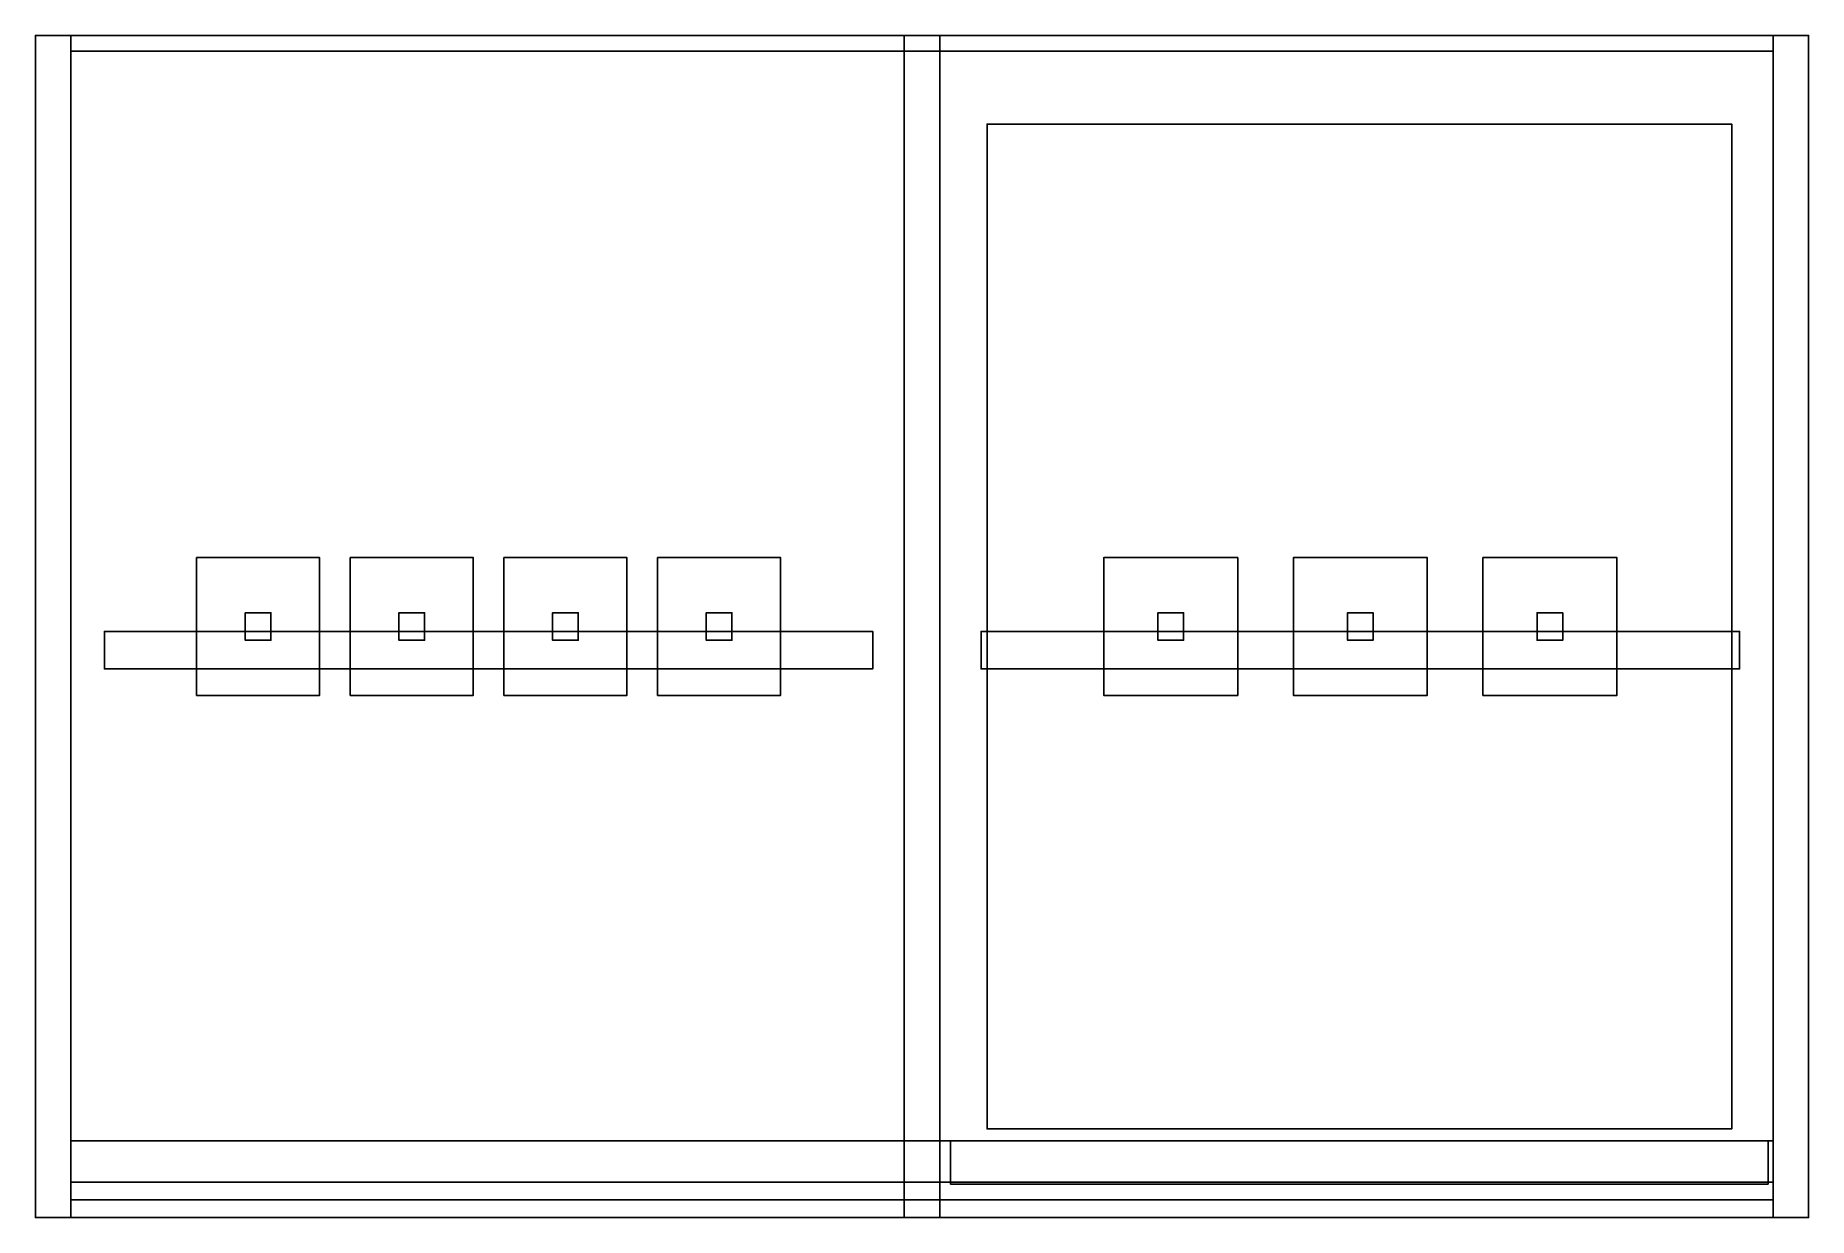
# Model space of a CAD drawing. Header units: millimetres. Extents: x 0 to 900, y -600 to 0.
import ezdxf

# ---------------------------------------------------------------- set-up
doc = ezdxf.new("R2010")
doc.units = ezdxf.units.MM
for name, color, linetype in [('AKSESUAR', 7, 'Continuous'), ('ARKALIK', 7, 'Continuous'), ('ASKILIK', 7, 'Continuous'), ('BAZA', 7, 'Continuous'), ('BOLME', 7, 'Continuous'), ('CEKMECE', 7, 'Continuous'), ('GOVDE', 7, 'Continuous'), ('RAFLAR', 7, 'Continuous')]:
    doc.layers.add(name, color=color, linetype=linetype)

msp = doc.modelspace()

# ---------------------------------------------------------------- linework, layer by layer
at = {"layer": 'AKSESUAR'}
for points in [[(81.8, -335, 1550), (144.2, -335, 1550), (144.2, -265, 1550), (81.8, -265, 1550)], [(81.8, -335, 1890), (144.2, -335, 1890), (144.2, -265, 1890), (81.8, -265, 1890)], [(144.2, -265, 1550), (81.8, -265, 1550), (81.8, -265, 1890), (144.2, -265, 1890)], [(81.8, -265, 1550), (81.8, -335, 1550), (81.8, -335, 1890), (81.8, -265, 1890)], [(144.2, -335, 1550), (144.2, -265, 1550), (144.2, -265, 1890), (144.2, -335, 1890)], [(159.8, -335, 1550), (222.2, -335, 1550), (222.2, -265, 1550), (159.8, -265, 1550)], [(159.8, -335, 1890), (222.2, -335, 1890), (222.2, -265, 1890), (159.8, -265, 1890)], [(222.2, -265, 1550), (159.8, -265, 1550), (159.8, -265, 1890), (222.2, -265, 1890)], [(159.8, -265, 1550), (159.8, -335, 1550), (159.8, -335, 1890), (159.8, -265, 1890)], [(222.2, -335, 1550), (222.2, -265, 1550), (222.2, -265, 1890), (222.2, -335, 1890)], [(237.8, -335, 1550), (300.2, -335, 1550), (300.2, -265, 1550), (237.8, -265, 1550)], [(237.8, -335, 1890), (300.2, -335, 1890), (300.2, -265, 1890), (237.8, -265, 1890)], [(300.2, -265, 1550), (237.8, -265, 1550), (237.8, -265, 1890), (300.2, -265, 1890)], [(237.8, -265, 1550), (237.8, -335, 1550), (237.8, -335, 1890), (237.8, -265, 1890)], [(300.2, -335, 1550), (300.2, -265, 1550), (300.2, -265, 1890), (300.2, -335, 1890)], [(315.8, -335, 1550), (378.2, -335, 1550), (378.2, -265, 1550), (315.8, -265, 1550)], [(315.8, -335, 1890), (378.2, -335, 1890), (378.2, -265, 1890), (315.8, -265, 1890)], [(378.2, -265, 1550), (315.8, -265, 1550), (315.8, -265, 1890), (378.2, -265, 1890)], [(315.8, -265, 1550), (315.8, -335, 1550), (315.8, -335, 1890), (315.8, -265, 1890)], [(378.2, -335, 1550), (378.2, -265, 1550), (378.2, -265, 1890), (378.2, -335, 1890)], [(542.25, -335, 1550), (610.25, -335, 1550), (610.25, -265, 1550), (542.25, -265, 1550)], [(542.25, -335, 1890), (610.25, -335, 1890), (610.25, -265, 1890), (542.25, -265, 1890)], [(610.25, -265, 1550), (542.25, -265, 1550), (542.25, -265, 1890), (610.25, -265, 1890)], [(542.25, -265, 1550), (542.25, -335, 1550), (542.25, -335, 1890), (542.25, -265, 1890)], [(610.25, -335, 1550), (610.25, -265, 1550), (610.25, -265, 1890), (610.25, -335, 1890)], [(638.5, -335, 1550), (706.5, -335, 1550), (706.5, -265, 1550), (638.5, -265, 1550)], [(638.5, -335, 1890), (706.5, -335, 1890), (706.5, -265, 1890), (638.5, -265, 1890)], [(706.5, -265, 1550), (638.5, -265, 1550), (638.5, -265, 1890), (706.5, -265, 1890)], [(638.5, -265, 1550), (638.5, -335, 1550), (638.5, -335, 1890), (638.5, -265, 1890)], [(706.5, -335, 1550), (706.5, -265, 1550), (706.5, -265, 1890), (706.5, -335, 1890)], [(734.75, -335, 1550), (802.75, -335, 1550), (802.75, -265, 1550), (734.75, -265, 1550)], [(734.75, -335, 1890), (802.75, -335, 1890), (802.75, -265, 1890), (734.75, -265, 1890)], [(802.75, -265, 1550), (734.75, -265, 1550), (734.75, -265, 1890), (802.75, -265, 1890)], [(734.75, -265, 1550), (734.75, -335, 1550), (734.75, -335, 1890), (734.75, -265, 1890)], [(802.75, -335, 1550), (802.75, -265, 1550), (802.75, -265, 1890), (802.75, -335, 1890)], [(106.5, -307, 1889.5), (119.5, -307, 1889.5), (119.5, -293, 1889.5), (106.5, -293, 1889.5)], [(106.5, -307, 1994.5), (119.5, -307, 1994.5), (119.5, -293, 1994.5), (106.5, -293, 1994.5)], [(119.5, -293, 1889.5), (106.5, -293, 1889.5), (106.5, -293, 1994.5), (119.5, -293, 1994.5)], [(106.5, -293, 1889.5), (106.5, -307, 1889.5), (106.5, -307, 1994.5), (106.5, -293, 1994.5)], [(119.5, -307, 1889.5), (119.5, -293, 1889.5), (119.5, -293, 1994.5), (119.5, -307, 1994.5)], [(184.5, -307, 1889.5), (197.5, -307, 1889.5), (197.5, -293, 1889.5), (184.5, -293, 1889.5)], [(184.5, -307, 1994.5), (197.5, -307, 1994.5), (197.5, -293, 1994.5), (184.5, -293, 1994.5)], [(197.5, -293, 1889.5), (184.5, -293, 1889.5), (184.5, -293, 1994.5), (197.5, -293, 1994.5)], [(184.5, -293, 1889.5), (184.5, -307, 1889.5), (184.5, -307, 1994.5), (184.5, -293, 1994.5)], [(197.5, -307, 1889.5), (197.5, -293, 1889.5), (197.5, -293, 1994.5), (197.5, -307, 1994.5)], [(262.5, -307, 1889.5), (275.5, -307, 1889.5), (275.5, -293, 1889.5), (262.5, -293, 1889.5)], [(262.5, -307, 1994.5), (275.5, -307, 1994.5), (275.5, -293, 1994.5), (262.5, -293, 1994.5)], [(275.5, -293, 1889.5), (262.5, -293, 1889.5), (262.5, -293, 1994.5), (275.5, -293, 1994.5)], [(262.5, -293, 1889.5), (262.5, -307, 1889.5), (262.5, -307, 1994.5), (262.5, -293, 1994.5)], [(275.5, -307, 1889.5), (275.5, -293, 1889.5), (275.5, -293, 1994.5), (275.5, -307, 1994.5)], [(340.5, -307, 1889.5), (353.5, -307, 1889.5), (353.5, -293, 1889.5), (340.5, -293, 1889.5)], [(340.5, -307, 1994.5), (353.5, -307, 1994.5), (353.5, -293, 1994.5), (340.5, -293, 1994.5)], [(353.5, -293, 1889.5), (340.5, -293, 1889.5), (340.5, -293, 1994.5), (353.5, -293, 1994.5)], [(340.5, -293, 1889.5), (340.5, -307, 1889.5), (340.5, -307, 1994.5), (340.5, -293, 1994.5)], [(353.5, -307, 1889.5), (353.5, -293, 1889.5), (353.5, -293, 1994.5), (353.5, -307, 1994.5)], [(569.75, -307, 1889.5), (582.75, -307, 1889.5), (582.75, -293, 1889.5), (569.75, -293, 1889.5)], [(569.75, -307, 1994.5), (582.75, -307, 1994.5), (582.75, -293, 1994.5), (569.75, -293, 1994.5)], [(582.75, -293, 1889.5), (569.75, -293, 1889.5), (569.75, -293, 1994.5), (582.75, -293, 1994.5)], [(569.75, -293, 1889.5), (569.75, -307, 1889.5), (569.75, -307, 1994.5), (569.75, -293, 1994.5)], [(582.75, -307, 1889.5), (582.75, -293, 1889.5), (582.75, -293, 1994.5), (582.75, -307, 1994.5)], [(666, -307, 1889.5), (679, -307, 1889.5), (679, -293, 1889.5), (666, -293, 1889.5)], [(666, -307, 1994.5), (679, -307, 1994.5), (679, -293, 1994.5), (666, -293, 1994.5)], [(679, -293, 1889.5), (666, -293, 1889.5), (666, -293, 1994.5), (679, -293, 1994.5)], [(666, -293, 1889.5), (666, -307, 1889.5), (666, -307, 1994.5), (666, -293, 1994.5)], [(679, -307, 1889.5), (679, -293, 1889.5), (679, -293, 1994.5), (679, -307, 1994.5)], [(762.25, -307, 1889.5), (775.25, -307, 1889.5), (775.25, -293, 1889.5), (762.25, -293, 1889.5)], [(762.25, -307, 1994.5), (775.25, -307, 1994.5), (775.25, -293, 1994.5), (762.25, -293, 1994.5)], [(775.25, -293, 1889.5), (762.25, -293, 1889.5), (762.25, -293, 1994.5), (775.25, -293, 1994.5)], [(762.25, -293, 1889.5), (762.25, -307, 1889.5), (762.25, -307, 1994.5), (762.25, -293, 1994.5)], [(775.25, -307, 1889.5), (775.25, -293, 1889.5), (775.25, -293, 1994.5), (775.25, -307, 1994.5)], [(106.5, -307, 1889.5), (119.5, -307, 1889.5), (119.5, -307, 1994.5), (106.5, -307, 1994.5)], [(184.5, -307, 1889.5), (197.5, -307, 1889.5), (197.5, -307, 1994.5), (184.5, -307, 1994.5)], [(262.5, -307, 1889.5), (275.5, -307, 1889.5), (275.5, -307, 1994.5), (262.5, -307, 1994.5)], [(340.5, -307, 1889.5), (353.5, -307, 1889.5), (353.5, -307, 1994.5), (340.5, -307, 1994.5)], [(569.75, -307, 1889.5), (582.75, -307, 1889.5), (582.75, -307, 1994.5), (569.75, -307, 1994.5)], [(666, -307, 1889.5), (679, -307, 1889.5), (679, -307, 1994.5), (666, -307, 1994.5)], [(762.25, -307, 1889.5), (775.25, -307, 1889.5), (775.25, -307, 1994.5), (762.25, -307, 1994.5)], [(81.8, -335, 1550), (144.2, -335, 1550), (144.2, -335, 1890), (81.8, -335, 1890)], [(159.8, -335, 1550), (222.2, -335, 1550), (222.2, -335, 1890), (159.8, -335, 1890)], [(237.8, -335, 1550), (300.2, -335, 1550), (300.2, -335, 1890), (237.8, -335, 1890)], [(315.8, -335, 1550), (378.2, -335, 1550), (378.2, -335, 1890), (315.8, -335, 1890)], [(542.25, -335, 1550), (610.25, -335, 1550), (610.25, -335, 1890), (542.25, -335, 1890)], [(638.5, -335, 1550), (706.5, -335, 1550), (706.5, -335, 1890), (638.5, -335, 1890)], [(734.75, -335, 1550), (802.75, -335, 1550), (802.75, -335, 1890), (734.75, -335, 1890)]]:
    msp.add_3dface(points, dxfattribs=at)
at = {"layer": 'ARKALIK'}
for points in [[(18, -8, 18), (882, -8, 18), (882, 0, 18), (18, 0, 18)], [(18, -8, 2482), (882, -8, 2482), (882, 0, 2482), (18, 0, 2482)], [(882, 0, 18), (18, 0, 18), (18, 0, 2482), (882, 0, 2482)], [(18, 0, 18), (18, -8, 18), (18, -8, 2482), (18, 0, 2482)], [(882, -8, 18), (882, 0, 18), (882, 0, 2482), (882, -8, 2482)], [(18, -8, 18), (882, -8, 18), (882, -8, 2482), (18, -8, 2482)]]:
    msp.add_3dface(points, dxfattribs=at)
at = {"layer": 'ASKILIK'}
for points in [[(35, -321.5, 1990.5), (425, -321.5, 1990.5), (425, -302.5, 1990.5), (35, -302.5, 1990.5)], [(35, -321.5, 2009.5), (425, -321.5, 2009.5), (425, -302.5, 2009.5), (35, -302.5, 2009.5)], [(425, -302.5, 1990.5), (35, -302.5, 1990.5), (35, -302.5, 2009.5), (425, -302.5, 2009.5)], [(35, -302.5, 1990.5), (35, -321.5, 1990.5), (35, -321.5, 2009.5), (35, -302.5, 2009.5)], [(425, -321.5, 1990.5), (425, -302.5, 1990.5), (425, -302.5, 2009.5), (425, -321.5, 2009.5)], [(480, -321.5, 1990.5), (865, -321.5, 1990.5), (865, -302.5, 1990.5), (480, -302.5, 1990.5)], [(480, -321.5, 2009.5), (865, -321.5, 2009.5), (865, -302.5, 2009.5), (480, -302.5, 2009.5)], [(865, -302.5, 1990.5), (480, -302.5, 1990.5), (480, -302.5, 2009.5), (865, -302.5, 2009.5)], [(480, -302.5, 1990.5), (480, -321.5, 1990.5), (480, -321.5, 2009.5), (480, -302.5, 2009.5)], [(480, -321.5, 840.5), (865, -321.5, 840.5), (865, -302.5, 840.5), (480, -302.5, 840.5)], [(480, -321.5, 859.5), (865, -321.5, 859.5), (865, -302.5, 859.5), (480, -302.5, 859.5)], [(865, -302.5, 840.5), (480, -302.5, 840.5), (480, -302.5, 859.5), (865, -302.5, 859.5)], [(480, -302.5, 840.5), (480, -321.5, 840.5), (480, -321.5, 859.5), (480, -302.5, 859.5)], [(865, -321.5, 1990.5), (865, -302.5, 1990.5), (865, -302.5, 2009.5), (865, -321.5, 2009.5)], [(865, -321.5, 840.5), (865, -302.5, 840.5), (865, -302.5, 859.5), (865, -321.5, 859.5)], [(35, -321.5, 1990.5), (425, -321.5, 1990.5), (425, -321.5, 2009.5), (35, -321.5, 2009.5)], [(480, -321.5, 1990.5), (865, -321.5, 1990.5), (865, -321.5, 2009.5), (480, -321.5, 2009.5)], [(480, -321.5, 840.5), (865, -321.5, 840.5), (865, -321.5, 859.5), (480, -321.5, 859.5)]]:
    msp.add_3dface(points, dxfattribs=at)
at = {"layer": 'BAZA'}
for points in [[(18, -591), (882, -591), (882, -561), (18, -561)], [(18, -591, 130), (882, -591, 130), (882, -561, 130), (18, -561, 130)], [(882, -561), (18, -561), (18, -561, 130), (882, -561, 130)], [(18, -561), (18, -591), (18, -591, 130), (18, -561, 130)], [(882, -591), (882, -561), (882, -561, 130), (882, -591, 130)], [(18, -591), (882, -591), (882, -591, 130), (18, -591, 130)]]:
    msp.add_3dface(points, dxfattribs=at)
at = {"layer": 'BOLME'}
for points in [[(441, -600), (459, -600), (459, 0), (441, 0)], [(441, -600, 2150), (459, -600, 2150), (459, 0, 2150), (441, 0, 2150)], [(459, 0), (441, 0), (441, 0, 2150), (459, 0, 2150)], [(441, 0), (441, -600), (441, -600, 2150), (441, 0, 2150)], [(459, -600), (459, 0), (459, 0, 2150), (459, -600, 2150)], [(441, -600), (459, -600), (459, -600, 2150), (441, -600, 2150)]]:
    msp.add_3dface(points, dxfattribs=at)
at = {"layer": 'CEKMECE'}
for points in [[(483, -555, 222.5), (861, -555, 222.5), (861, -45, 222.5), (483, -45, 222.5)], [(483, -555, 392.5), (861, -555, 392.5), (861, -45, 392.5), (483, -45, 392.5)], [(861, -45, 222.5), (483, -45, 222.5), (483, -45, 392.5), (861, -45, 392.5)], [(483, -45, 222.5), (483, -555, 222.5), (483, -555, 392.5), (483, -45, 392.5)], [(483, -555, 422.5), (861, -555, 422.5), (861, -45, 422.5), (483, -45, 422.5)], [(483, -555, 592.5), (861, -555, 592.5), (861, -45, 592.5), (483, -45, 592.5)], [(861, -45, 422.5), (483, -45, 422.5), (483, -45, 592.5), (861, -45, 592.5)], [(483, -45, 422.5), (483, -555, 422.5), (483, -555, 592.5), (483, -45, 592.5)], [(861, -555, 222.5), (861, -45, 222.5), (861, -45, 392.5), (861, -555, 392.5)], [(861, -555, 422.5), (861, -45, 422.5), (861, -45, 592.5), (861, -555, 592.5)], [(483, -555, 222.5), (861, -555, 222.5), (861, -555, 392.5), (483, -555, 392.5)], [(483, -555, 422.5), (861, -555, 422.5), (861, -555, 592.5), (483, -555, 592.5)], [(464.5, -583, 210), (879.5, -583, 210), (879.5, -561, 210), (464.5, -561, 210)], [(464.5, -583, 405), (879.5, -583, 405), (879.5, -561, 405), (464.5, -561, 405)], [(879.5, -561, 210), (464.5, -561, 210), (464.5, -561, 405), (879.5, -561, 405)], [(464.5, -561, 210), (464.5, -583, 210), (464.5, -583, 405), (464.5, -561, 405)], [(464.5, -583, 410), (879.5, -583, 410), (879.5, -561, 410), (464.5, -561, 410)], [(464.5, -583, 605), (879.5, -583, 605), (879.5, -561, 605), (464.5, -561, 605)], [(879.5, -561, 410), (464.5, -561, 410), (464.5, -561, 605), (879.5, -561, 605)], [(464.5, -561, 410), (464.5, -583, 410), (464.5, -583, 605), (464.5, -561, 605)], [(879.5, -583, 210), (879.5, -561, 210), (879.5, -561, 405), (879.5, -583, 405)], [(879.5, -583, 410), (879.5, -561, 410), (879.5, -561, 605), (879.5, -583, 605)], [(464.5, -583, 210), (879.5, -583, 210), (879.5, -583, 405), (464.5, -583, 405)], [(464.5, -583, 410), (879.5, -583, 410), (879.5, -583, 605), (464.5, -583, 605)]]:
    msp.add_3dface(points, dxfattribs=at)
at = {"layer": 'GOVDE'}
for points in [[(0, -600), (18, -600), (18, 0), (0, 0)], [(0, -600, 2500), (18, -600, 2500), (18, 0, 2500), (0, 0, 2500)], [(18, 0), (0, 0), (0, 0, 2500), (18, 0, 2500)], [(0, 0), (0, -600), (0, -600, 2500), (0, 0, 2500)], [(18, -600), (18, 0), (18, 0, 2500), (18, -600, 2500)], [(18, -600), (882, -600), (882, 0), (18, 0)], [(18, -600, 18), (882, -600, 18), (882, 0, 18), (18, 0, 18)], [(882, 0), (18, 0), (18, 0, 18), (882, 0, 18)], [(18, 0), (18, -600), (18, -600, 18), (18, 0, 18)], [(18, -600, 2482), (882, -600, 2482), (882, 0, 2482), (18, 0, 2482)], [(18, -600, 2500), (882, -600, 2500), (882, 0, 2500), (18, 0, 2500)], [(882, 0, 2482), (18, 0, 2482), (18, 0, 2500), (882, 0, 2500)], [(18, 0, 2482), (18, -600, 2482), (18, -600, 2500), (18, 0, 2500)], [(882, -600), (900, -600), (900, 0), (882, 0)], [(882, -600, 2500), (900, -600, 2500), (900, 0, 2500), (882, 0, 2500)], [(900, 0), (882, 0), (882, 0, 2500), (900, 0, 2500)], [(882, 0), (882, -600), (882, -600, 2500), (882, 0, 2500)], [(882, -600), (882, 0), (882, 0, 18), (882, -600, 18)], [(882, -600, 2482), (882, 0, 2482), (882, 0, 2500), (882, -600, 2500)], [(900, -600), (900, 0), (900, 0, 2500), (900, -600, 2500)], [(0, -600), (18, -600), (18, -600, 2500), (0, -600, 2500)], [(18, -600), (882, -600), (882, -600, 18), (18, -600, 18)], [(18, -600, 2482), (882, -600, 2482), (882, -600, 2500), (18, -600, 2500)], [(882, -600), (900, -600), (900, -600, 2500), (882, -600, 2500)]]:
    msp.add_3dface(points, dxfattribs=at)
at = {"layer": 'RAFLAR'}
for points in [[(18, -582, 2126), (882, -582, 2126), (882, 0, 2126), (18, 0, 2126)], [(18, -582, 2144), (882, -582, 2144), (882, 0, 2144), (18, 0, 2144)], [(882, 0, 2126), (18, 0, 2126), (18, 0, 2144), (882, 0, 2144)], [(18, 0, 2126), (18, -582, 2126), (18, -582, 2144), (18, 0, 2144)], [(459, -582, 971), (882, -582, 971), (882, 0, 971), (459, 0, 971)], [(459, -582, 989), (882, -582, 989), (882, 0, 989), (459, 0, 989)], [(882, 0, 971), (459, 0, 971), (459, 0, 989), (882, 0, 989)], [(459, 0, 971), (459, -582, 971), (459, -582, 989), (459, 0, 989)], [(882, -582, 2126), (882, 0, 2126), (882, 0, 2144), (882, -582, 2144)], [(882, -582, 971), (882, 0, 971), (882, 0, 989), (882, -582, 989)], [(18, -582, 2126), (882, -582, 2126), (882, -582, 2144), (18, -582, 2144)], [(459, -582, 971), (882, -582, 971), (882, -582, 989), (459, -582, 989)]]:
    msp.add_3dface(points, dxfattribs=at)

doc.saveas('drawing.dxf')
